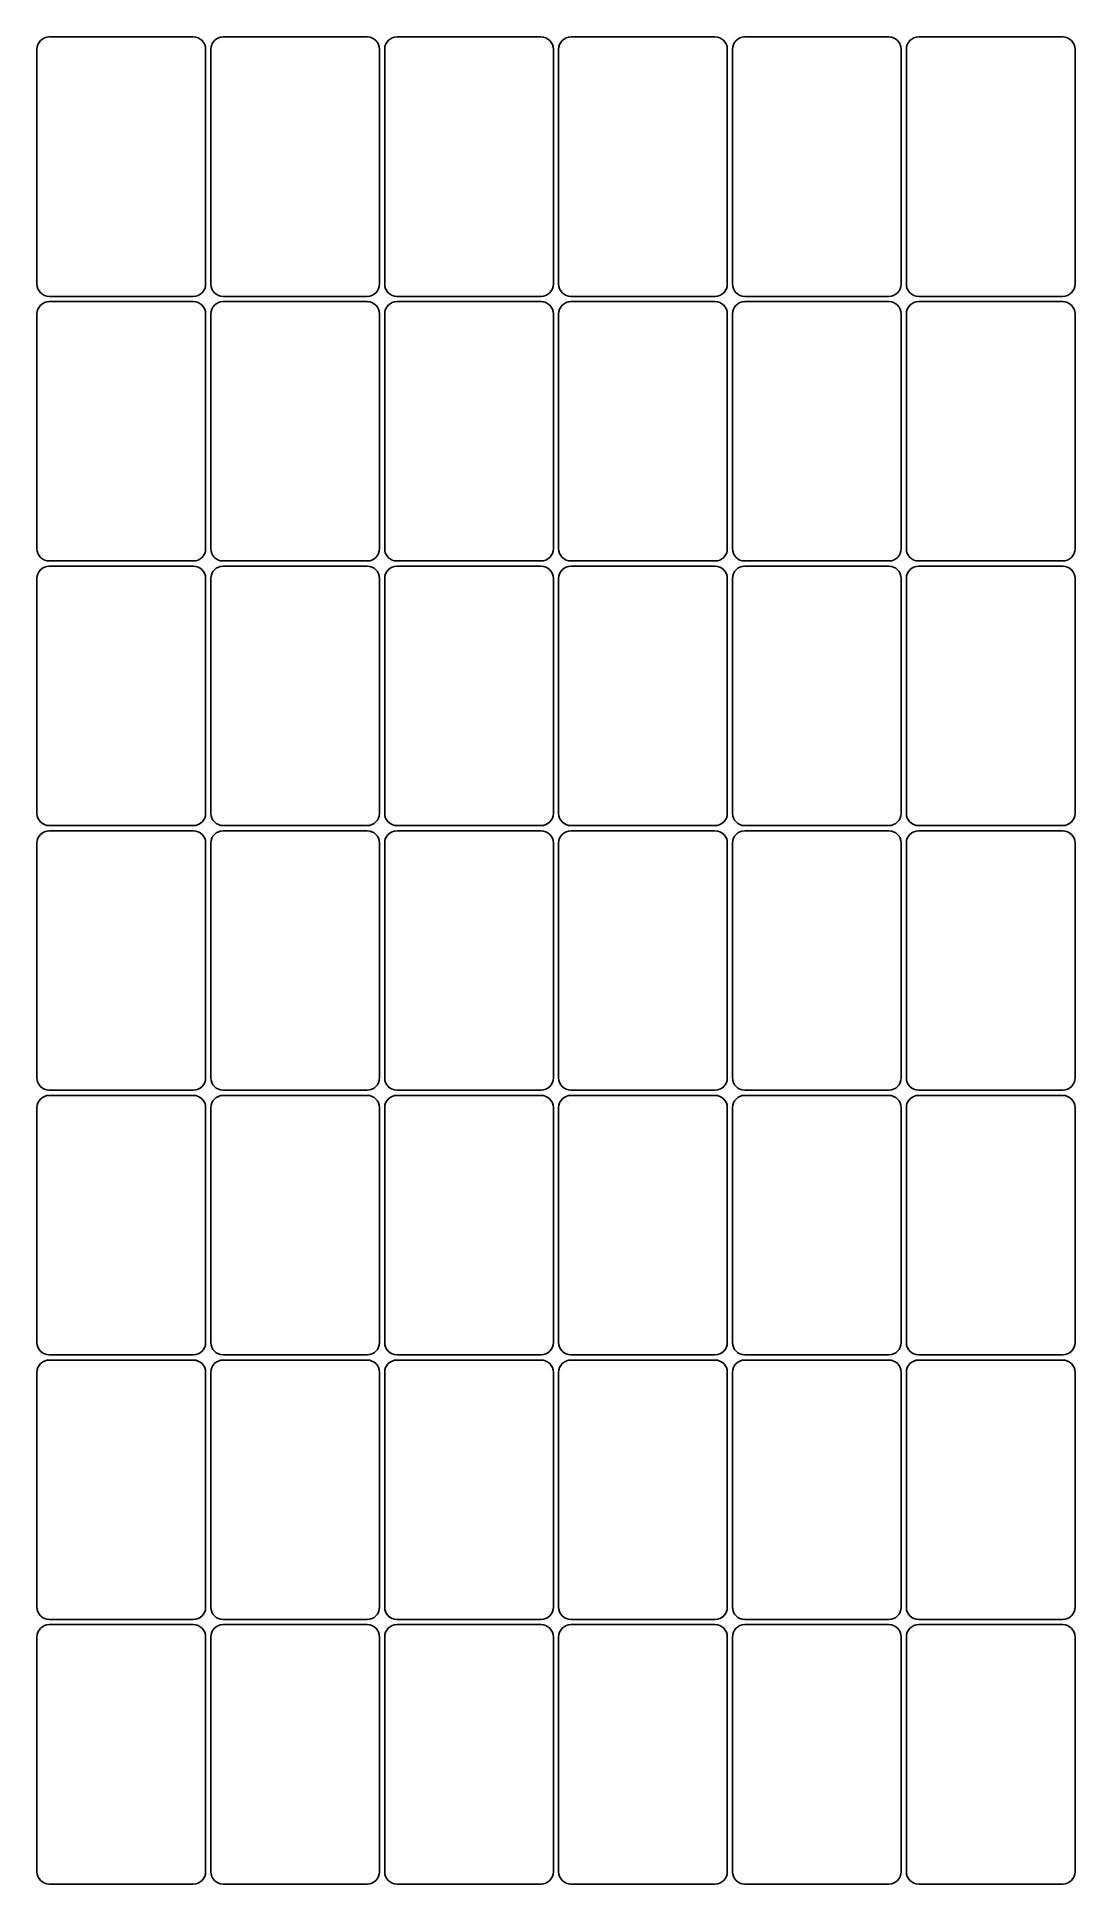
# Model space of a CAD drawing. Header units: millimetres. Extents: x 33 to 286, y -460 to -11.
import ezdxf

# ---------------------------------------------------------------- set-up
doc = ezdxf.new("R2010")
doc.units = ezdxf.units.MM

msp = doc.modelspace()

# ---------------------------------------------------------------- linework, layer by layer
for p, q in [((71.27, -11.35), (36.27, -11.35)), ((113.52, -11.35), (78.52, -11.35)), ((155.77, -11.35), (120.77, -11.35)), ((198.02, -11.35), (163.02, -11.35)), ((240.27, -11.35), (205.27, -11.35)), ((282.52, -11.35), (247.52, -11.35)), ((33.27, -14.35), (33.27, -71.35)), ((74.27, -71.35), (74.27, -14.35)), ((75.52, -14.35), (75.52, -71.35)), ((116.52, -71.35), (116.52, -14.35)), ((117.77, -14.35), (117.77, -71.35)), ((158.77, -71.35), (158.77, -14.35)), ((160.02, -14.35), (160.02, -71.35)), ((201.02, -71.35), (201.02, -14.35)), ((202.27, -14.35), (202.27, -71.35)), ((243.27, -71.35), (243.27, -14.35)), ((244.52, -14.35), (244.52, -71.35)), ((285.52, -71.35), (285.52, -14.35)), ((36.27, -74.35), (71.27, -74.35)), ((71.27, -75.61), (36.27, -75.61)), ((78.52, -74.35), (113.52, -74.35)), ((113.52, -75.61), (78.52, -75.61)), ((120.77, -74.35), (155.77, -74.35)), ((155.77, -75.61), (120.77, -75.61)), ((163.02, -74.35), (198.02, -74.35)), ((198.02, -75.61), (163.02, -75.61)), ((205.27, -74.35), (240.27, -74.35)), ((240.27, -75.61), (205.27, -75.61)), ((247.52, -74.35), (282.52, -74.35)), ((282.52, -75.61), (247.52, -75.61)), ((33.27, -78.61), (33.27, -135.61)), ((74.27, -135.61), (74.27, -78.61)), ((75.52, -78.61), (75.52, -135.61)), ((116.52, -135.61), (116.52, -78.61)), ((117.77, -78.61), (117.77, -135.61)), ((158.77, -135.61), (158.77, -78.61)), ((160.02, -78.61), (160.02, -135.61)), ((201.02, -135.61), (201.02, -78.61)), ((202.27, -78.61), (202.27, -135.61)), ((243.27, -135.61), (243.27, -78.61)), ((244.52, -78.61), (244.52, -135.61)), ((285.52, -135.61), (285.52, -78.61)), ((36.27, -138.61), (71.27, -138.61)), ((78.52, -138.61), (113.52, -138.61)), ((120.77, -138.61), (155.77, -138.61)), ((163.02, -138.61), (198.02, -138.61)), ((205.27, -138.61), (240.27, -138.61)), ((247.52, -138.61), (282.52, -138.61)), ((33.27, -142.87), (33.27, -199.87)), ((71.27, -139.87), (36.27, -139.87)), ((74.27, -199.87), (74.27, -142.87)), ((75.52, -142.87), (75.52, -199.87)), ((113.52, -139.87), (78.52, -139.87)), ((116.52, -199.87), (116.52, -142.87)), ((117.77, -142.87), (117.77, -199.87)), ((155.77, -139.87), (120.77, -139.87)), ((158.77, -199.87), (158.77, -142.87)), ((160.02, -142.87), (160.02, -199.87)), ((198.02, -139.87), (163.02, -139.87)), ((201.02, -199.87), (201.02, -142.87)), ((202.27, -142.87), (202.27, -199.87)), ((240.27, -139.87), (205.27, -139.87)), ((243.27, -199.87), (243.27, -142.87)), ((244.52, -142.87), (244.52, -199.87)), ((282.52, -139.87), (247.52, -139.87)), ((285.52, -199.87), (285.52, -142.87)), ((36.27, -202.87), (71.27, -202.87)), ((71.27, -204.13), (36.27, -204.13)), ((78.52, -202.87), (113.52, -202.87)), ((113.52, -204.13), (78.52, -204.13)), ((120.77, -202.87), (155.77, -202.87)), ((155.77, -204.13), (120.77, -204.13)), ((163.02, -202.87), (198.02, -202.87)), ((198.02, -204.13), (163.02, -204.13)), ((205.27, -202.87), (240.27, -202.87)), ((240.27, -204.13), (205.27, -204.13)), ((247.52, -202.87), (282.52, -202.87)), ((282.52, -204.13), (247.52, -204.13)), ((33.27, -207.13), (33.27, -264.13)), ((74.27, -264.13), (74.27, -207.13)), ((75.52, -207.13), (75.52, -264.13)), ((116.52, -264.13), (116.52, -207.13)), ((117.77, -207.13), (117.77, -264.13)), ((158.77, -264.13), (158.77, -207.13)), ((160.02, -207.13), (160.02, -264.13)), ((201.02, -264.13), (201.02, -207.13)), ((202.27, -207.13), (202.27, -264.13)), ((243.27, -264.13), (243.27, -207.13)), ((244.52, -207.13), (244.52, -264.13)), ((285.52, -264.13), (285.52, -207.13)), ((36.27, -267.13), (71.27, -267.13)), ((71.27, -268.39), (36.27, -268.39)), ((78.52, -267.13), (113.52, -267.13)), ((113.52, -268.39), (78.52, -268.39)), ((120.77, -267.13), (155.77, -267.13)), ((155.77, -268.39), (120.77, -268.39)), ((163.02, -267.13), (198.02, -267.13)), ((198.02, -268.39), (163.02, -268.39)), ((205.27, -267.13), (240.27, -267.13)), ((240.27, -268.39), (205.27, -268.39)), ((247.52, -267.13), (282.52, -267.13)), ((282.52, -268.39), (247.52, -268.39)), ((33.27, -271.39), (33.27, -328.39)), ((74.27, -328.39), (74.27, -271.39)), ((75.52, -271.39), (75.52, -328.39)), ((116.52, -328.39), (116.52, -271.39)), ((117.77, -271.39), (117.77, -328.39)), ((158.77, -328.39), (158.77, -271.39)), ((160.02, -271.39), (160.02, -328.39)), ((201.02, -328.39), (201.02, -271.39)), ((202.27, -271.39), (202.27, -328.39)), ((243.27, -328.39), (243.27, -271.39)), ((244.52, -271.39), (244.52, -328.39)), ((285.52, -328.39), (285.52, -271.39)), ((36.27, -331.39), (71.27, -331.39)), ((78.52, -331.39), (113.52, -331.39)), ((120.77, -331.39), (155.77, -331.39)), ((163.02, -331.39), (198.02, -331.39)), ((205.27, -331.39), (240.27, -331.39)), ((247.52, -331.39), (282.52, -331.39)), ((33.27, -335.66), (33.27, -392.66)), ((71.27, -332.66), (36.27, -332.66)), ((74.27, -392.66), (74.27, -335.66)), ((75.52, -335.66), (75.52, -392.66)), ((113.52, -332.66), (78.52, -332.66)), ((116.52, -392.66), (116.52, -335.66)), ((117.77, -335.66), (117.77, -392.66)), ((155.77, -332.66), (120.77, -332.66)), ((158.77, -392.66), (158.77, -335.66)), ((160.02, -335.66), (160.02, -392.66)), ((198.02, -332.66), (163.02, -332.66)), ((201.02, -392.66), (201.02, -335.66)), ((202.27, -335.66), (202.27, -392.66)), ((240.27, -332.66), (205.27, -332.66)), ((243.27, -392.66), (243.27, -335.66)), ((244.52, -335.66), (244.52, -392.66)), ((282.52, -332.66), (247.52, -332.66)), ((285.52, -392.66), (285.52, -335.66)), ((36.27, -395.66), (71.27, -395.66)), ((71.27, -396.92), (36.27, -396.92)), ((78.52, -395.66), (113.52, -395.66)), ((113.52, -396.92), (78.52, -396.92)), ((120.77, -395.66), (155.77, -395.66)), ((155.77, -396.92), (120.77, -396.92)), ((163.02, -395.66), (198.02, -395.66)), ((198.02, -396.92), (163.02, -396.92)), ((205.27, -395.66), (240.27, -395.66)), ((240.27, -396.92), (205.27, -396.92)), ((247.52, -395.66), (282.52, -395.66)), ((282.52, -396.92), (247.52, -396.92)), ((33.27, -399.92), (33.27, -456.92)), ((74.27, -456.92), (74.27, -399.92)), ((75.52, -399.92), (75.52, -456.92)), ((116.52, -456.92), (116.52, -399.92)), ((117.77, -399.92), (117.77, -456.92)), ((158.77, -456.92), (158.77, -399.92)), ((160.02, -399.92), (160.02, -456.92)), ((201.02, -456.92), (201.02, -399.92)), ((202.27, -399.92), (202.27, -456.92)), ((243.27, -456.92), (243.27, -399.92)), ((244.52, -399.92), (244.52, -456.92)), ((285.52, -456.92), (285.52, -399.92)), ((36.27, -459.92), (71.27, -459.92)), ((78.52, -459.92), (113.52, -459.92)), ((120.77, -459.92), (155.77, -459.92)), ((163.02, -459.92), (198.02, -459.92)), ((205.27, -459.92), (240.27, -459.92)), ((247.52, -459.92), (282.52, -459.92))]:
    msp.add_line(p, q)
for centre, start, end in [((36.27, -14.35), 90, 180), ((71.27, -14.35), 0, 90), ((78.52, -14.35), 90, 180), ((113.52, -14.35), 0, 90), ((120.77, -14.35), 90, 180), ((155.77, -14.35), 0, 90), ((163.02, -14.35), 90, 180), ((198.02, -14.35), 0, 90), ((205.27, -14.35), 90, 180), ((240.27, -14.35), 0, 90), ((247.52, -14.35), 90, 180), ((282.52, -14.35), 0, 90), ((36.27, -71.35), 180, 270), ((71.27, -71.35), 270, 360), ((78.52, -71.35), 180, 270), ((113.52, -71.35), 270, 360), ((120.77, -71.35), 180, 270), ((155.77, -71.35), 270, 360), ((163.02, -71.35), 180, 270), ((198.02, -71.35), 270, 360), ((205.27, -71.35), 180, 270), ((240.27, -71.35), 270, 360), ((247.52, -71.35), 180, 270), ((282.52, -71.35), 270, 360), ((36.27, -78.61), 90, 180), ((71.27, -78.61), 0, 90), ((78.52, -78.61), 90, 180), ((113.52, -78.61), 0, 90), ((120.77, -78.61), 90, 180), ((155.77, -78.61), 0, 90), ((163.02, -78.61), 90, 180), ((198.02, -78.61), 0, 90), ((205.27, -78.61), 90, 180), ((240.27, -78.61), 0, 90), ((247.52, -78.61), 90, 180), ((282.52, -78.61), 0, 90), ((36.27, -135.61), 180, 270), ((71.27, -135.61), 270, 360), ((78.52, -135.61), 180, 270), ((113.52, -135.61), 270, 360), ((120.77, -135.61), 180, 270), ((155.77, -135.61), 270, 360), ((163.02, -135.61), 180, 270), ((198.02, -135.61), 270, 360), ((205.27, -135.61), 180, 270), ((240.27, -135.61), 270, 360), ((247.52, -135.61), 180, 270), ((282.52, -135.61), 270, 360), ((36.27, -142.87), 90, 180), ((71.27, -142.87), 0, 90), ((78.52, -142.87), 90, 180), ((113.52, -142.87), 0, 90), ((120.77, -142.87), 90, 180), ((155.77, -142.87), 0, 90), ((163.02, -142.87), 90, 180), ((198.02, -142.87), 0, 90), ((205.27, -142.87), 90, 180), ((240.27, -142.87), 0, 90), ((247.52, -142.87), 90, 180), ((282.52, -142.87), 0, 90), ((36.27, -199.87), 180, 270), ((71.27, -199.87), 270, 360), ((78.52, -199.87), 180, 270), ((113.52, -199.87), 270, 360), ((120.77, -199.87), 180, 270), ((155.77, -199.87), 270, 360), ((163.02, -199.87), 180, 270), ((198.02, -199.87), 270, 360), ((205.27, -199.87), 180, 270), ((240.27, -199.87), 270, 360), ((247.52, -199.87), 180, 270), ((282.52, -199.87), 270, 360), ((36.27, -207.13), 90, 180), ((71.27, -207.13), 0, 90), ((78.52, -207.13), 90, 180), ((113.52, -207.13), 0, 90), ((120.77, -207.13), 90, 180), ((155.77, -207.13), 0, 90), ((163.02, -207.13), 90, 180), ((198.02, -207.13), 0, 90), ((205.27, -207.13), 90, 180), ((240.27, -207.13), 0, 90), ((247.52, -207.13), 90, 180), ((282.52, -207.13), 0, 90), ((36.27, -264.13), 180, 270), ((71.27, -264.13), 270, 360), ((78.52, -264.13), 180, 270), ((113.52, -264.13), 270, 360), ((120.77, -264.13), 180, 270), ((155.77, -264.13), 270, 360), ((163.02, -264.13), 180, 270), ((198.02, -264.13), 270, 360), ((205.27, -264.13), 180, 270), ((240.27, -264.13), 270, 360), ((247.52, -264.13), 180, 270), ((282.52, -264.13), 270, 360), ((36.27, -271.39), 90, 180), ((71.27, -271.39), 0, 90), ((78.52, -271.39), 90, 180), ((113.52, -271.39), 0, 90), ((120.77, -271.39), 90, 180), ((155.77, -271.39), 0, 90), ((163.02, -271.39), 90, 180), ((198.02, -271.39), 0, 90), ((205.27, -271.39), 90, 180), ((240.27, -271.39), 0, 90), ((247.52, -271.39), 90, 180), ((282.52, -271.39), 0, 90), ((36.27, -328.39), 180, 270), ((71.27, -328.39), 270, 360), ((78.52, -328.39), 180, 270), ((113.52, -328.39), 270, 360), ((120.77, -328.39), 180, 270), ((155.77, -328.39), 270, 360), ((163.02, -328.39), 180, 270), ((198.02, -328.39), 270, 360), ((205.27, -328.39), 180, 270), ((240.27, -328.39), 270, 360), ((247.52, -328.39), 180, 270), ((282.52, -328.39), 270, 360), ((36.27, -335.66), 90, 180), ((71.27, -335.66), 0, 90), ((78.52, -335.66), 90, 180), ((113.52, -335.66), 0, 90), ((120.77, -335.66), 90, 180), ((155.77, -335.66), 0, 90), ((163.02, -335.66), 90, 180), ((198.02, -335.66), 0, 90), ((205.27, -335.66), 90, 180), ((240.27, -335.66), 0, 90), ((247.52, -335.66), 90, 180), ((282.52, -335.66), 0, 90), ((36.27, -392.66), 180, 270), ((71.27, -392.66), 270, 360), ((78.52, -392.66), 180, 270), ((113.52, -392.66), 270, 360), ((120.77, -392.66), 180, 270), ((155.77, -392.66), 270, 360), ((163.02, -392.66), 180, 270), ((198.02, -392.66), 270, 360), ((205.27, -392.66), 180, 270), ((240.27, -392.66), 270, 360), ((247.52, -392.66), 180, 270), ((282.52, -392.66), 270, 360), ((36.27, -399.92), 90, 180), ((71.27, -399.92), 0, 90), ((78.52, -399.92), 90, 180), ((113.52, -399.92), 0, 90), ((120.77, -399.92), 90, 180), ((155.77, -399.92), 0, 90), ((163.02, -399.92), 90, 180), ((198.02, -399.92), 0, 90), ((205.27, -399.92), 90, 180), ((240.27, -399.92), 0, 90), ((247.52, -399.92), 90, 180), ((282.52, -399.92), 0, 90), ((36.27, -456.92), 180, 270), ((71.27, -456.92), 270, 360), ((78.52, -456.92), 180, 270), ((113.52, -456.92), 270, 360), ((120.77, -456.92), 180, 270), ((155.77, -456.92), 270, 360), ((163.02, -456.92), 180, 270), ((198.02, -456.92), 270, 360), ((205.27, -456.92), 180, 270), ((240.27, -456.92), 270, 360), ((247.52, -456.92), 180, 270), ((282.52, -456.92), 270, 360)]:
    msp.add_arc(centre, 3, start, end)

doc.saveas('drawing.dxf')
